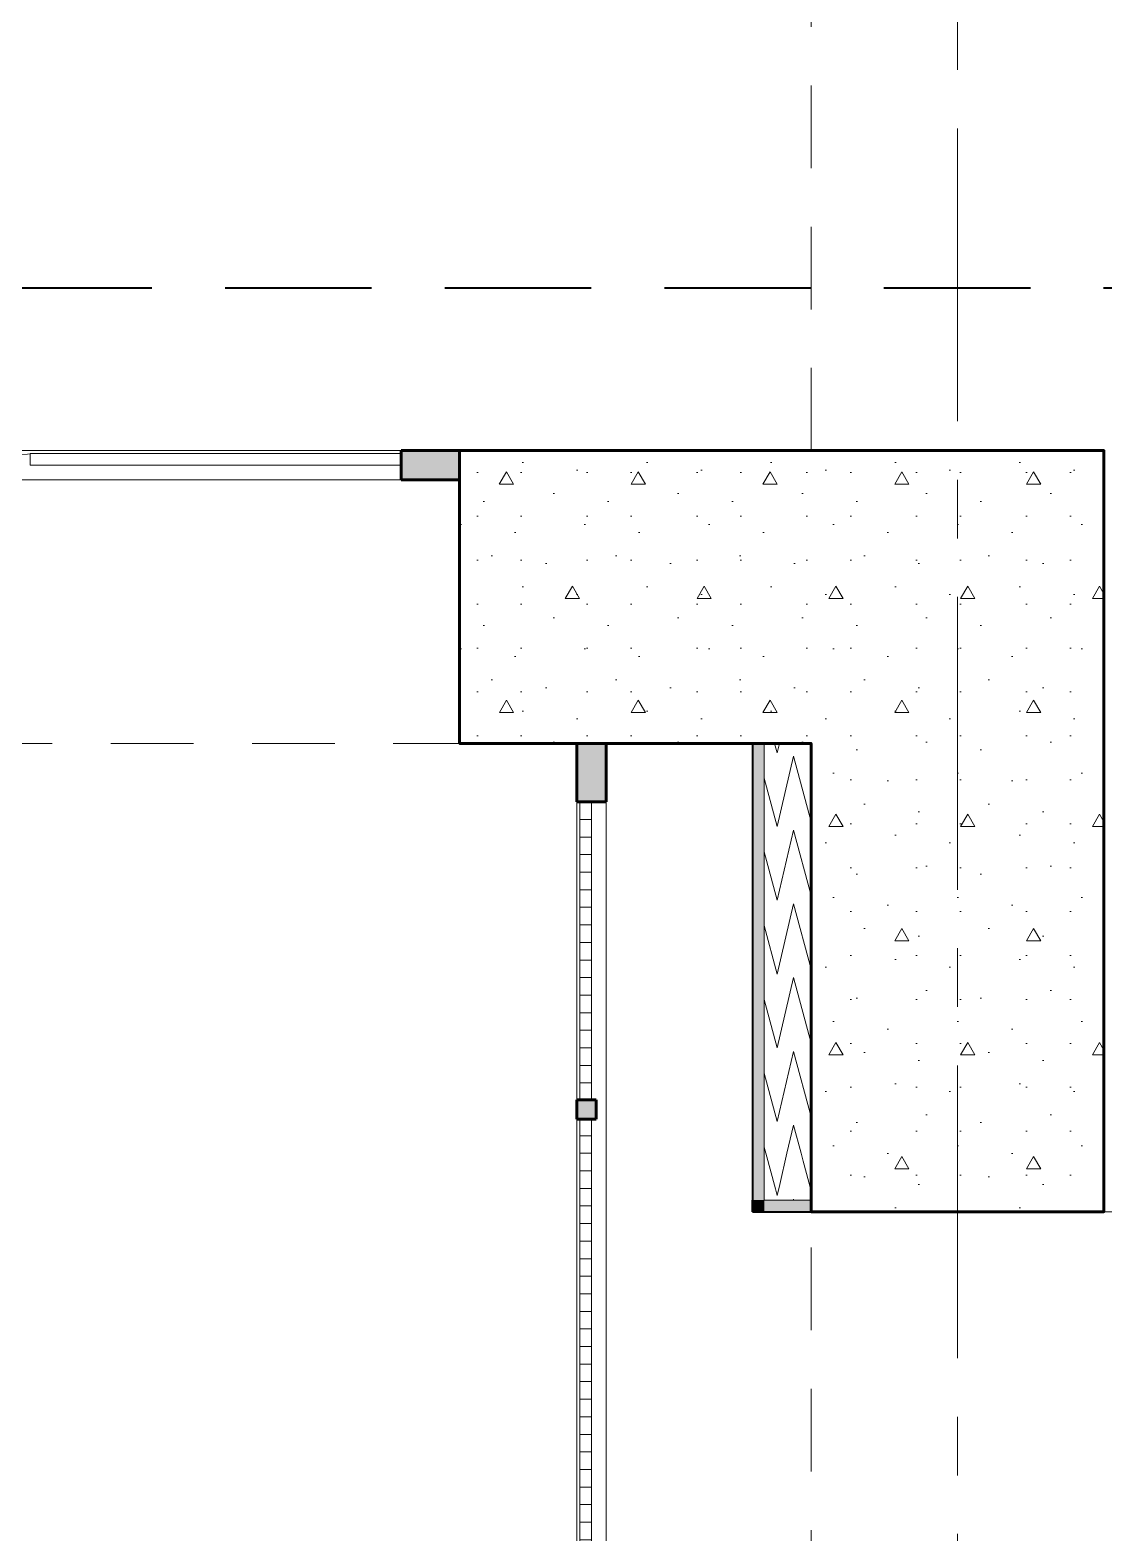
# Model space of a CAD drawing. Header units: inches. Extents: x -38 to 5698, y -33 to 92.
# Drawn here: x 320.237 to 322.07, y 15.552 to 18.118 of the extents above; entities that cross this region are included whole.
import ezdxf

# ---------------------------------------------------------------- set-up
doc = ezdxf.new("R2010")
doc.units = ezdxf.units.IN
doc.header["$MEASUREMENT"] = 0
doc.set_wipeout_variables(frame=1)
for name, pattern in [('A-PB$0$HIDDEN', [0.375, 0.25, -0.125]), ('CONTINUA', [0]), ('Hidden Line', [0.195611, 0.141111, -0.0545]), ('Punto & Raya', [0.65, 0.5, -0.075, 0, -0.075]), ('Wipeout_Contour', [1, 0, -1])]:
    doc.linetypes.add(name, pattern=pattern)
for name, color, linetype in [('02 _ ARQ _ ALB _ Ejes Generales', 7, 'Continuous'), ('02 _ ARQ _ ZON _ Espacio.3D', 7, 'Continuous'), ('08 _ STR _ EXT _ 06 Columnas', 7, 'Continuous'), ('08 _ STR _ EXT _ 09 Vigas', 7, 'Continuous'), ('Acabado - Muros', 7, 'Continuous'), ('Estructura - 04 MURO', 253, 'Continuous'), ('Notas - Etiquetas', 251, 'Continuous')]:
    doc.layers.add(name, color=color, linetype=linetype)
doc.layers.add('distribucion a sub tableros', color=210, linetype='CONTINUA', lineweight=40)
doc.dimstyles.new('Estilo_Generado__8', dxfattribs={"dimtxt": 0.18, "dimasz": 0.0912, "dimexe": 0.18, "dimexo": 0.0625, "dimgap": 0, "dimtad": 0, "dimtih": 1, "dimtoh": 1, "dimdec": 4, "dimzin": 0, "dimdsep": 46, "dimcen": 0.09, "dimadec": 0, "dimazin": 0, "dimtfac": 1, "dimtdec": 4, "dimtmove": 0, "dimatfit": 3, "dimldrblk": 'ARROWHEAD_5', "dimfxl": 1, "dimtolj": 1, "dimtzin": 0, "dimarcsym": 0})
pattern_1 = [(0, (277.500038, 6e-09), (0, 0.030000001), [])]

# ---------------------------------------------------------------- blocks, each defined once
blk = doc.blocks.new('*X212', base_point=(2412.1771, 0))
at = {"layer": 'Estructura - 04 MURO', "color": 9, "linetype": 'Continuous', "lineweight": 5}
for p, q in [((2456.1699, 16.2), (2456.1862, 16.1392)), ((2456.1935, 16.1465), (2456.2059, 16.2)), ((2456.2299, 16.2), (2456.2335, 16.1865))]:
    blk.add_line(p, q, dxfattribs=at)
blk = doc.blocks.new('*X213', base_point=(2412.1771, 0))
at = {"layer": 'Estructura - 04 MURO', "color": 9, "linetype": 'Continuous', "lineweight": 5}
for p, q in [((2456.2335, 16.1865), (2456.247, 16.1361)), ((2456.1892, 16.128), (2456.1935, 16.1465)), ((2456.1862, 16.1392), (2456.1892, 16.128)), ((2456.2166, 16.12), (2456.2171, 16.1219)), ((2456.2171, 16.1219), (2456.2176, 16.12))]:
    blk.add_line(p, q, dxfattribs=at)
blk = doc.blocks.new('*X214', base_point=(2412.1771, 0))
at = {"layer": 'Estructura - 04 MURO', "color": 9, "linetype": 'Continuous', "lineweight": 5}
for p, q in [((2456.1849, 16.9), (2456.1892, 16.884)), ((2456.1892, 16.884), (2456.1929, 16.9)), ((2456.2449, 16.9), (2456.247, 16.8921)), ((2456.1892, 16.758), (2456.2171, 16.8779)), ((2456.2171, 16.8779), (2456.247, 16.7661)), ((2456.167, 16.8407), (2456.1892, 16.758)), ((2456.1892, 16.632), (2456.2171, 16.7519)), ((2456.2171, 16.7519), (2456.247, 16.6401)), ((2456.167, 16.7147), (2456.1892, 16.632)), ((2456.1892, 16.506), (2456.2171, 16.6259)), ((2456.2171, 16.6259), (2456.247, 16.5141)), ((2456.167, 16.5887), (2456.1892, 16.506)), ((2456.1892, 16.38), (2456.2171, 16.4999)), ((2456.2171, 16.4999), (2456.247, 16.3881)), ((2456.167, 16.4627), (2456.1892, 16.38)), ((2456.1892, 16.254), (2456.2171, 16.3739)), ((2456.2171, 16.3739), (2456.247, 16.2621)), ((2456.167, 16.3367), (2456.1892, 16.254)), ((2456.2059, 16.2), (2456.2171, 16.2479)), ((2456.2171, 16.2479), (2456.2299, 16.2)), ((2456.167, 16.2107), (2456.1699, 16.2))]:
    blk.add_line(p, q, dxfattribs=at)
blk = doc.blocks.new('ARROWHEAD_5')
at = {"linetype": 'Continuous', "lineweight": 0}
blk.add_hatch(color=0, dxfattribs=at).paths.add_polyline_path([(-1, 0.2679), (0, 0), (-1, -0.2679)])
at = {"color": 0, "linetype": 'Continuous', "lineweight": 0}
blk.add_line((0, 0), (-1, 0), dxfattribs=at)

msp = doc.modelspace()

# ---------------------------------------------------------------- hatches: boundary and pattern name
at = {"layer": '08 _ STR _ EXT _ 06 Columnas', "linetype": 'Continuous', "lineweight": 9}
h = msp.add_hatch(dxfattribs=at)
h.set_pattern_fill('HORMIGÓN_EN_MASA_0002', style=0, pattern_type=2)
h.set_pattern_definition([(0, (277.50004, 6e-09), (0, 0.3897114), [0.024375, -0.200625]), (0, (277.61254, 0.19486), (0, 0.3897114), [0.024375, -0.200625]), (60, (277.50004, 6e-09), (-0.3375, 0.1948557), [0.024375, -0.200625]), (60, (277.72504, 6e-09), (-0.3375, 0.1948557), [0.024375, -0.200625]), (120, (277.5244, 6e-09), (0.3375, 0.1948557), [0.024375, -0.200625]), (120, (277.7494, 6e-09), (0.3375, 0.1948557), [0.024375, -0.200625]), (0, (277.50004, 0.0375), (0, 0.075), [0, -0.075, 0, -0.1125]), (45, (277.53754, 0.0375), (-0.05303301, 0.05303301), [0, -0.05625, 0, -0.09375])])
h.paths.add_polyline_path([(320.97, 17.4), (320.97, 16.9), (321.57, 16.9), (321.57, 16.1), (322.07, 16.1), (322.07, 17.4)])
at = {"layer": 'Estructura - 04 MURO', "linetype": 'Continuous', "lineweight": 9}
for points in [[(321.47, 16.9), (321.47, 16.12), (321.49, 16.12), (321.49, 16.9)], [(321.49, 16.12), (321.47, 16.12), (321.47, 16.1)], [(321.49, 16.12), (321.47, 16.1), (321.49, 16.1)], [(321.49, 16.1), (321.57, 16.1), (321.57, 16.12), (321.49, 16.12)]]:
    msp.add_hatch(color=252, dxfattribs=at).paths.add_polyline_path(points)

# ---------------------------------------------------------------- linework, layer by layer
at = {"layer": '02 _ ARQ _ ALB _ Ejes Generales', "color": 252, "linetype": 'Punto & Raya', "lineweight": 13}
msp.add_line((321.82, 3.05), (321.82, 44.9), dxfattribs=at)
at = {"layer": '02 _ ARQ _ ZON _ Espacio.3D', "color": 254, "linetype": 'Continuous', "lineweight": 0, "flags": 128}
for points in [[(297.57, 17.4), (322.07, 17.4)], [(307.57, 8.1), (308.07, 8.1), (308.07, 7.7), (308.47, 7.7), (308.47, 7.35), (314.37, 7.35), (314.37, 7.7), (314.57, 7.7), (314.57, 8.1), (315.07, 8.1), (315.07, 7.7), (321.17, 7.7), (321.17, 16.9), (320.97, 16.9), (320.97, 17.4), (315.0696, 17.35), (315.07, 16.5), (314.57, 16.5), (314.5696, 17.15), (308.07, 17.15), (308.07, 16.5), (307.57, 16.5)]]:
    msp.add_lwpolyline(points, dxfattribs=at)
msp.add_lwpolyline([(321.57, 16.9), (321.22, 16.9), (321.22, 7.7), (321.57, 7.7), (321.57, 8.1), (322.07, 8.1), (322.07, 7.35), (328.17, 7.35), (328.17, 7.7), (328.57, 7.7), (328.57, 8.1), (328.92, 8.1), (328.92, 11.45), (323.12, 11.45), (323.12, 16.1), (321.57, 16.1)], close=True, dxfattribs=at)
at = {"layer": '08 _ STR _ EXT _ 06 Columnas', "color": 7, "linetype": 'Continuous', "lineweight": 60, "flags": 128}
msp.add_lwpolyline([(320.97, 17.4), (322.07, 17.4), (322.07, 16.1), (321.57, 16.1), (321.57, 16.9), (320.97, 16.9)], close=True, dxfattribs=at)
at = {"layer": '08 _ STR _ EXT _ 09 Vigas', "color": 251, "linetype": 'Hidden Line', "lineweight": 13}
for p, q in [((321.57, 17.4), (321.57, 29.7)), ((315.07, 16.9), (321.57, 16.9)), ((321.57, 7.7), (321.57, 16.9))]:
    msp.add_line(p, q, dxfattribs=at)
at = {"layer": 'Acabado - Muros', "color": 7, "linetype": 'Continuous', "lineweight": 60}
for p, q in [((320.97, 17.4), (320.97, 17.35)), ((321.22, 16.9), (321.17, 16.9))]:
    msp.add_line(p, q, dxfattribs=at)
at = {"layer": 'distribucion a sub tableros', "linetype": 'A-PB$0$HIDDEN', "lineweight": 40}
msp.add_line((313.4445, 17.6781), (322.8744, 17.6781), dxfattribs=at)
at = {"layer": 'Estructura - 04 MURO', "color": 143, "linetype": 'Continuous', "lineweight": 5}
for p, q in [((321.49, 16.9), (321.49, 16.2)), ((321.49, 16.2), (321.49, 16.12)), ((321.49, 16.2), (321.49, 16.12)), ((321.49, 16.12), (321.57, 16.12))]:
    msp.add_line(p, q, dxfattribs=at)
at = {"layer": 'Estructura - 04 MURO', "color": 7, "linetype": 'Continuous', "lineweight": 40, "flags": 128}
for points in [[(321.47, 16.9), (321.47, 16.12)], [(321.47, 16.1), (321.47, 16.12)], [(321.47, 16.1), (321.57, 16.1)]]:
    msp.add_lwpolyline(points, dxfattribs=at)

# ---------------------------------------------------------------- block references
at = {"layer": 'Estructura - 04 MURO', "color": 7, "lineweight": 80}
for name in ['*X214', '*X212', '*X213']:
    msp.add_blockref(name, (277.5, 0), dxfattribs=at)

# ---------------------------------------------------------------- next in the draw order: wipeouts: each hides what was drawn before it
at = {"color": 254, "linetype": 'Wipeout_Contour', "lineweight": 0, "ltscale": 14732.031225}
msp.add_wipeout([(320.22, 17.367), (320.22, 17.35), (320.87, 17.35), (320.87, 17.4), (320.2365, 17.4), (320.2365, 17.367)], dxfattribs=at).dxf.layer = 'Acabado - Muros'
at = {"color": 254, "linetype": 'Wipeout_Contour', "lineweight": 0, "ltscale": 14735.231731}
msp.add_wipeout([(321.17, 16.2584), (321.17, 14.1249), (321.22, 14.1249), (321.22, 16.2749), (321.203, 16.2749), (321.203, 16.2584)], dxfattribs=at).dxf.layer = 'Acabado - Muros'

# ---------------------------------------------------------------- next in the draw order: linework, layer by layer
at = {"layer": 'Acabado - Muros', "color": 7, "linetype": 'Continuous', "lineweight": 60}
msp.add_line((320.97, 17.35), (320.87, 17.35), dxfattribs=at)
at = {"layer": 'Acabado - Muros', "color": 251, "linetype": 'Continuous', "lineweight": 13, "flags": 128}
for points in [[(320.87, 17.4), (320.2365, 17.4)], [(320.87, 17.35), (320.22, 17.35), (318.07, 17.35)], [(321.17, 14.1249), (321.17, 16.2584)]]:
    msp.add_lwpolyline(points, dxfattribs=at)

# ---------------------------------------------------------------- next in the draw order: wipeouts: each hides what was drawn before it
at = {"color": 254, "linetype": 'Wipeout_Contour', "lineweight": 0, "ltscale": 14735.253078}
msp.add_wipeout([(321.22, 16.8), (321.17, 16.8), (321.17, 16.2914), (321.203, 16.2914), (321.203, 16.2749), (321.22, 16.2749)], dxfattribs=at).dxf.layer = 'Acabado - Muros'

# ---------------------------------------------------------------- next in the draw order: linework, layer by layer
at = {"layer": 'Acabado - Muros', "color": 7, "linetype": 'Continuous', "lineweight": 60}
msp.add_line((321.22, 16.9), (321.22, 16.8), dxfattribs=at)
at = {"layer": 'Acabado - Muros', "color": 251, "linetype": 'Continuous', "lineweight": 13, "flags": 128}
for points in [[(321.17, 16.2914), (321.17, 16.8)], [(321.22, 14.1249), (321.22, 16.2749), (321.22, 16.8)]]:
    msp.add_lwpolyline(points, dxfattribs=at)

# ---------------------------------------------------------------- next in the draw order: wipeouts: each hides what was drawn before it
at = {"color": 254, "linetype": 'Wipeout_Contour', "lineweight": 0, "ltscale": 9821.167587}
msp.add_wipeout([(320.2365, 17.395), (320.2365, 17.375), (320.87, 17.375), (320.87, 17.395)], dxfattribs=at).dxf.layer = 'Acabado - Muros'
at = {"color": 254, "linetype": 'Wipeout_Contour', "lineweight": 0, "ltscale": 9823.637178}
msp.add_wipeout([(321.175, 16.2584), (321.175, 14.1249), (321.195, 14.1249), (321.195, 16.2584)], dxfattribs=at).dxf.layer = 'Acabado - Muros'

# ---------------------------------------------------------------- next in the draw order: hatches: boundary and pattern name
at = {"layer": 'Acabado - Muros', "linetype": 'Continuous', "lineweight": 0}
msp.add_hatch(color=254, dxfattribs=at).paths.add_polyline_path([(320.87, 17.4), (320.87, 17.35), (320.97, 17.35), (320.97, 17.4)])
h = msp.add_hatch(dxfattribs=at)
h.set_pattern_fill('CONTRACHAPADO_0002', color=254, style=0, pattern_type=2)
h.set_pattern_definition(pattern_1)
h.paths.add_polyline_path([(321.175, 16.2584), (321.175, 14.1249), (321.195, 14.1249), (321.195, 16.2584)])

# ---------------------------------------------------------------- next in the draw order: linework, layer by layer
at = {"layer": '08 _ STR _ EXT _ 09 Vigas', "color": 251, "linetype": 'Hidden Line', "lineweight": 13}
msp.add_line((308.07, 17.4), (321.57, 17.4), dxfattribs=at)
at = {"layer": 'Acabado - Muros', "color": 7, "linetype": 'Continuous', "lineweight": 60}
for p, q in [((320.87, 17.4), (320.87, 17.35)), ((320.97, 17.4), (320.87, 17.4)), ((321.203, 16.2584), (321.17, 16.2584))]:
    msp.add_line(p, q, dxfattribs=at)
at = {"layer": 'Acabado - Muros', "color": 7, "linetype": 'Continuous', "lineweight": 13, "flags": 128}
for points in [[(320.2365, 17.395), (320.2365, 17.375), (320.87, 17.375), (320.87, 17.395)], [(321.175, 16.2584), (321.195, 16.2584), (321.195, 14.1249), (321.175, 14.1249)]]:
    msp.add_lwpolyline(points, close=True, dxfattribs=at)

# ---------------------------------------------------------------- next in the draw order: leaders
at = {"layer": 'Notas - Etiquetas', "color": 8, "linetype": 'Continuous', "lineweight": 13, "annotation_type": 0, "has_hookline": 1, "hookline_direction": 0, "text_width": 1.9482, "horizontal_direction": (1, -1e-06, 0)}
msp.add_leader([(318.02, 17.385), (318.1229, 17.5099), (318.3221, 17.5099)], dimstyle='Estilo_Generado__8', dxfattribs=at)

# ---------------------------------------------------------------- next in the draw order: wipeouts: each hides what was drawn before it
at = {"color": 254, "linetype": 'Wipeout_Contour', "lineweight": 0, "ltscale": 9823.671302}
msp.add_wipeout([(321.175, 16.8), (321.175, 16.2914), (321.195, 16.2914), (321.195, 16.8)], dxfattribs=at).dxf.layer = 'Acabado - Muros'

# ---------------------------------------------------------------- next in the draw order: hatches: boundary and pattern name
at = {"layer": 'Acabado - Muros', "linetype": 'Continuous', "lineweight": 0}
for points in [[(321.17, 16.8), (321.22, 16.8), (321.22, 16.9), (321.17, 16.9)], [(321.203, 16.2914), (321.17, 16.2914), (321.17, 16.2584), (321.203, 16.2584)]]:
    msp.add_hatch(color=254, dxfattribs=at).paths.add_polyline_path(points)
h = msp.add_hatch(dxfattribs=at)
h.set_pattern_fill('CONTRACHAPADO_0002', color=254, style=0, pattern_type=2)
h.set_pattern_definition(pattern_1)
h.paths.add_polyline_path([(321.175, 16.8), (321.175, 16.2914), (321.195, 16.2914), (321.195, 16.8)])

# ---------------------------------------------------------------- next in the draw order: linework, layer by layer
at = {"layer": 'Acabado - Muros', "color": 7, "linetype": 'Continuous', "lineweight": 60}
for p, q in [((321.17, 16.9), (321.17, 16.8)), ((321.22, 16.8), (321.17, 16.8)), ((321.17, 16.2914), (321.17, 16.2584)), ((321.203, 16.2914), (321.17, 16.2914)), ((321.203, 16.2914), (321.203, 16.2584))]:
    msp.add_line(p, q, dxfattribs=at)
at = {"layer": 'Acabado - Muros', "color": 7, "linetype": 'Continuous', "lineweight": 13, "flags": 128}
msp.add_lwpolyline([(321.175, 16.8), (321.195, 16.8), (321.195, 16.2914), (321.175, 16.2914)], close=True, dxfattribs=at)

doc.saveas('drawing.dxf')
